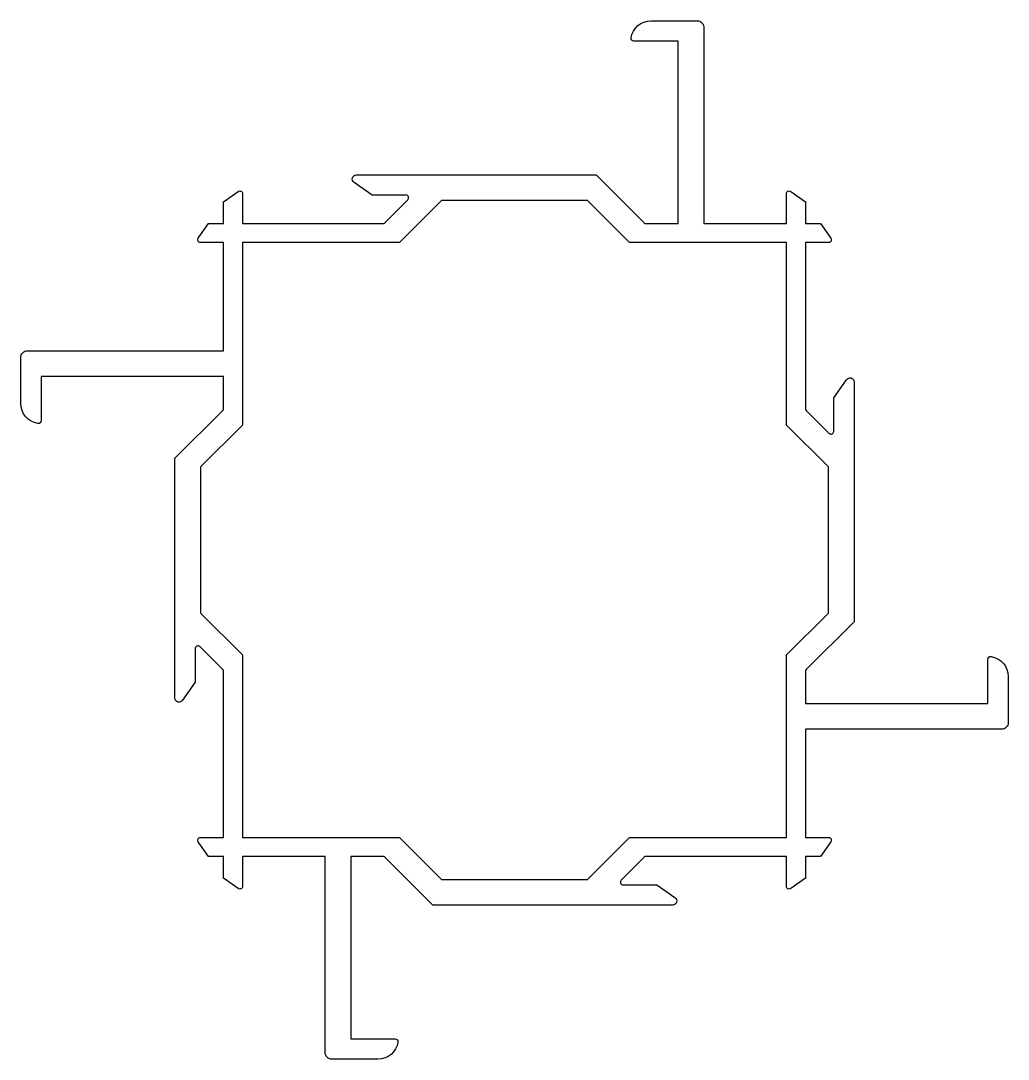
# Model space of a CAD drawing. Extents: x 126.9 to 200, y 166.4 to 243.2.
import ezdxf

# ---------------------------------------------------------------- set-up
doc = ezdxf.new("R2010")
doc.units = 0
doc.layers.get('0').update_dxf_attribs({"linetype": 'CONTINUOUS'})

msp = doc.modelspace()

# ---------------------------------------------------------------- linework, layer by layer
msp.add_lwpolyline([(175.301, 178.384, -0.767327), (175.151, 177.824), (157.405, 177.824), (153.864, 181.365, 0.198912), (153.722, 181.424), (151.351, 181.424), (151.351, 167.924), (154.635, 167.924, -0.460212), (154.833, 167.693, -0.369664), (153.351, 166.424), (149.951, 166.424, -0.414214), (149.451, 166.924), (149.451, 181.424), (143.339, 181.424), (143.339, 179.213, -0.610029), (143.023, 179.05), (141.939, 179.824), (141.939, 181.424), (140.819, 181.424), (140.059, 182.509, -0.606815), (140.223, 182.824), (141.939, 182.824), (141.939, 195.096, 0.198912), (141.881, 195.237), (140.181, 196.937, 0.668179), (139.839, 196.796), (139.839, 194.302), (138.899, 192.974, -0.767327), (138.339, 193.124), (138.339, 210.87), (141.881, 214.411, 0.198912), (141.939, 214.552), (141.939, 216.924), (128.439, 216.924), (128.439, 213.639, -0.460212), (128.208, 213.442, -0.369664), (126.939, 214.924), (126.939, 218.324, -0.414214), (127.439, 218.824), (141.939, 218.824), (141.939, 226.824), (140.223, 226.824, -0.606815), (140.059, 227.139), (140.819, 228.224), (141.939, 228.224), (141.939, 229.824), (143.023, 230.598, -0.610029), (143.339, 230.435), (143.339, 228.224), (153.722, 228.224, 0.198912), (153.864, 228.283), (155.564, 229.983, 0.668179), (155.422, 230.324), (152.929, 230.324), (151.601, 231.264, -0.767327), (151.751, 231.824), (169.496, 231.824), (173.038, 228.283, 0.198912), (173.179, 228.224), (175.551, 228.224), (175.551, 241.724), (172.266, 241.724, -0.460212), (172.069, 241.955, -0.369664), (173.551, 243.224), (176.951, 243.224, -0.414214), (177.451, 242.724), (177.451, 228.224), (183.562, 228.224), (183.562, 230.435, -0.610029), (183.879, 230.598), (184.962, 229.824), (184.962, 228.224), (186.083, 228.224), (186.843, 227.139, -0.606815), (186.679, 226.824), (184.962, 226.824), (184.962, 214.552, 0.198912), (185.021, 214.411), (186.721, 212.711, 0.668179), (187.062, 212.852), (187.062, 215.346), (188.002, 216.674, -0.767327), (188.562, 216.524), (188.562, 198.778), (185.021, 195.237, 0.198912), (184.962, 195.096), (184.962, 192.724), (198.462, 192.724), (198.462, 196.008, -0.460212), (198.693, 196.206, -0.369664), (199.962, 194.724), (199.962, 191.324, -0.414214), (199.462, 190.824), (184.962, 190.824), (184.962, 182.824), (186.679, 182.824, -0.606815), (186.843, 182.509), (186.083, 181.424), (184.962, 181.424), (184.962, 179.824), (183.879, 179.05, -0.610029), (183.562, 179.213), (183.562, 181.424), (173.179, 181.424, 0.198912), (173.038, 181.365), (171.338, 179.665, 0.668179), (171.479, 179.324), (173.972, 179.324)], format="xyb", close=True)
msp.add_lwpolyline([(143.339, 182.824), (154.951, 182.824), (158.051, 179.724), (168.851, 179.724), (171.951, 182.824), (183.562, 182.824), (183.562, 196.324), (186.662, 199.424), (186.662, 210.224), (183.562, 213.324), (183.562, 226.824), (171.951, 226.824), (168.851, 229.924), (158.051, 229.924), (154.951, 226.824), (143.339, 226.824), (143.339, 213.324), (140.239, 210.224), (140.239, 199.424), (143.339, 196.324)], close=True)

doc.saveas('drawing.dxf')
